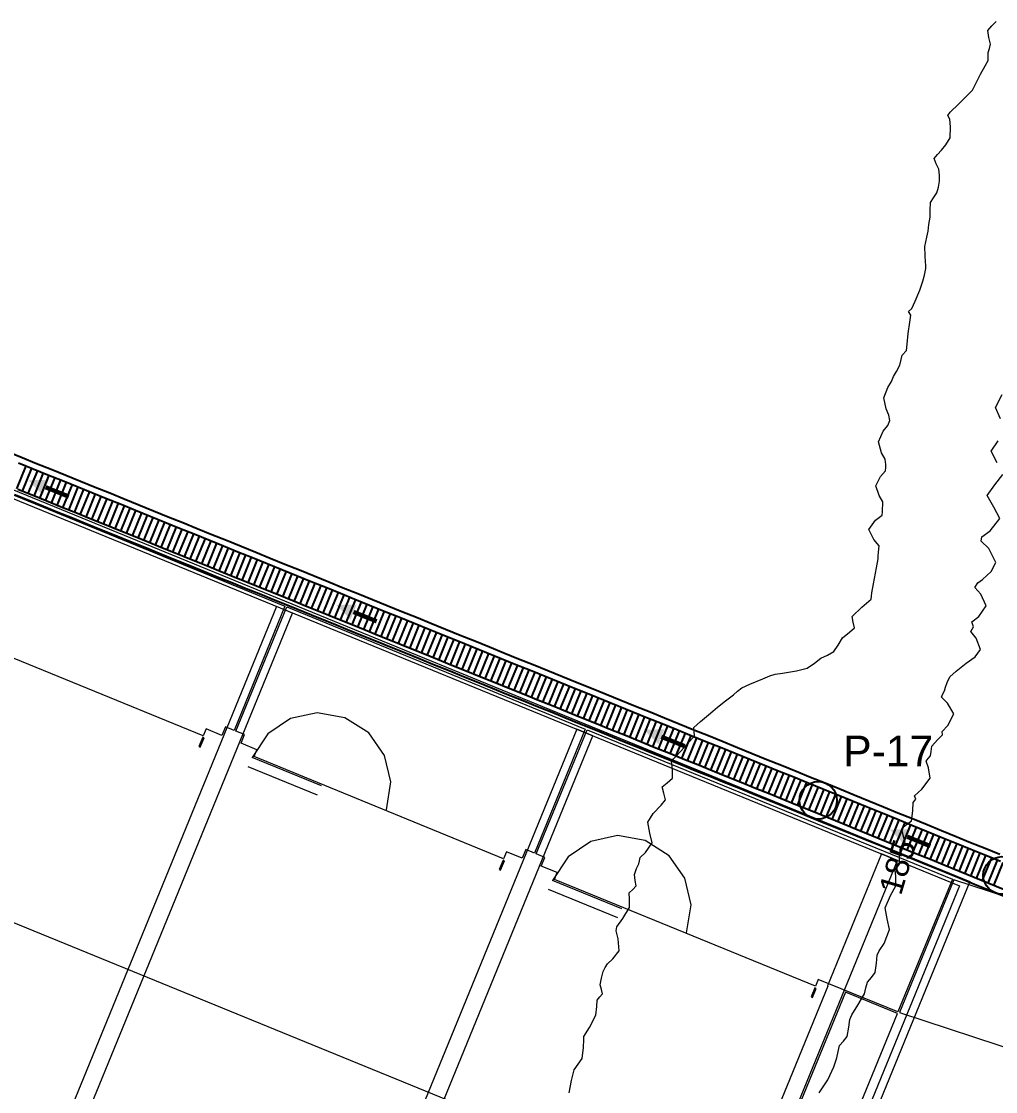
# Model space of a CAD drawing. Header units: metres. Extents: x 354768 to 355417, y 9249536 to 9250102.
# Drawn here: x 354868.83 to 354884.44, y 9249812.73 to 9249829.89 of the extents above; entities that cross this region are included whole.
import ezdxf
from ezdxf.enums import TextEntityAlignment as Align

# ---------------------------------------------------------------- set-up
doc = ezdxf.new("R2010")
doc.units = ezdxf.units.M
doc.header["$LTSCALE"] = 0.25
for name, color, linetype, lineweight in [('ARQ-BASE', 8, 'CONTINUOUS', 13), ('ARQ-TECHO', 8, 'CONTINUOUS', 13), ('ARQ-VEREDA', 9, 'CONTINUOUS', 9), ('CUNETA-S1', 5, 'CONTINUOUS', 35)]:
    doc.layers.add(name, color=color, linetype=linetype, lineweight=lineweight)
for name, color, linetype, true_color in [('CUN-FLUJO', 1, 'CONTINUOUS', 0xe60000), ('CUN-REJ-BORDE', 4, 'CONTINUOUS', 0x00aae6), ('CUN-REJ-PLATINA', 4, 'CONTINUOUS', 0x78cdf0), ('CURVAS-TXT', 33, 'CONTINUOUS', 0x966e46)]:
    doc.layers.add(name, color=color, linetype=linetype, true_color=true_color)
doc.layers.add('CURVAS', color=33, linetype='CONTINUOUS', lineweight=13, true_color=0xb08860)
doc.layers.add('NUDOS', color=7, linetype='CONTINUOUS')
doc.layers.add('TEXTOS', color=7, linetype='CONTINUOUS')
doc.styles.get("Standard").update_dxf_attribs({"font": 'arial.ttf'})

# ---------------------------------------------------------------- blocks, each defined once
blk = doc.blocks.new('ARQUITECTURA_BASE')
at = {"layer": 'ARQ-TECHO'}
for points in [[(354866.989, 9249823.075), (354884.032, 9249816.101)], [(354867.06, 9249822.906), (354883.863, 9249816.03)], [(354872.918, 9249820.507), (354868.613, 9249809.985)], [(354873.177, 9249820.401), (354872.918, 9249820.507)], [(354868.872, 9249809.879), (354873.177, 9249820.401)], [(354874.68, 9249817.247), (354874.751, 9249817.695), (354874.65, 9249818.121), (354874.398, 9249818.48), (354874.016, 9249818.725), (354873.569, 9249818.804), (354873.141, 9249818.71), (354872.778, 9249818.464), (354872.527, 9249818.086)], [(354877.731, 9249818.539), (354873.425, 9249808.016)], [(354873.685, 9249807.91), (354877.991, 9249818.433)], [(354877.991, 9249818.433), (354877.731, 9249818.539)], [(354873.638, 9249817.632), (354872.527, 9249818.086)], [(354873.577, 9249817.484), (354872.467, 9249817.938)], [(354879.492, 9249815.277), (354879.564, 9249815.725), (354879.463, 9249816.152), (354879.211, 9249816.511), (354878.829, 9249816.755), (354878.382, 9249816.834), (354877.954, 9249816.741), (354877.591, 9249816.495), (354877.34, 9249816.117)], [(354865.656, 9249816.689), (354881.575, 9249810.176)], [(354882.613, 9249816.542), (354881.748, 9249814.427)], [(354882.872, 9249816.436), (354882.613, 9249816.542)], [(354878.566, 9249805.912), (354882.872, 9249816.436)], [(354878.451, 9249815.663), (354877.34, 9249816.117)], [(354883.863, 9249816.03), (354879.557, 9249805.507)], [(354884.032, 9249816.101), (354879.628, 9249805.338)], [(354878.39, 9249815.514), (354877.279, 9249815.969)], [(354881.757, 9249814.423), (354878.727, 9249807.019)], [(354881.748, 9249814.427), (354881.757, 9249814.423)]]:
    blk.add_lwpolyline(points, dxfattribs=at)
for points in [[(354871.698, 9249818.253), (354871.759, 9249818.401), (354871.736, 9249818.41), (354871.675, 9249818.262), (354871.698, 9249818.253)], [(354876.511, 9249816.283), (354876.572, 9249816.431), (354876.549, 9249816.441), (354876.488, 9249816.293), (354876.511, 9249816.283)], [(354881.509, 9249814.238), (354881.57, 9249814.386), (354881.546, 9249814.396), (354881.486, 9249814.248), (354881.509, 9249814.238)]]:
    blk.add_lwpolyline(points, close=True, dxfattribs=at)
at = {"layer": 'ARQ-VEREDA'}
for points in [[(354868.071, 9249822.551), (354873.055, 9249820.512)], [(354873.055, 9249820.512), (354872.241, 9249818.522)], [(354872.269, 9249818.511), (354873.083, 9249820.501)], [(354873.083, 9249820.501), (354877.868, 9249818.543)], [(354871.745, 9249818.433), (354867.562, 9249820.145)], [(354871.791, 9249818.544), (354871.745, 9249818.433)], [(354872.045, 9249818.44), (354871.791, 9249818.544)], [(354872.102, 9249818.579), (354872.045, 9249818.44)], [(354872.241, 9249818.522), (354872.102, 9249818.579)], [(354872.408, 9249818.454), (354872.269, 9249818.511)], [(354872.351, 9249818.315), (354872.408, 9249818.454)], [(354877.868, 9249818.543), (354877.054, 9249816.553)], [(354877.081, 9249816.542), (354877.896, 9249818.531)], [(354877.896, 9249818.531), (354883.75, 9249816.136)], [(354872.605, 9249818.211), (354872.351, 9249818.315)], [(354872.56, 9249818.1), (354872.605, 9249818.211)], [(354876.558, 9249816.464), (354872.56, 9249818.1)], [(354876.604, 9249816.575), (354876.558, 9249816.464)], [(354876.858, 9249816.471), (354876.604, 9249816.575)], [(354876.915, 9249816.61), (354876.858, 9249816.471)], [(354877.054, 9249816.553), (354876.915, 9249816.61)], [(354877.22, 9249816.485), (354877.081, 9249816.542)], [(354877.163, 9249816.346), (354877.22, 9249816.485)], [(354877.418, 9249816.242), (354877.163, 9249816.346)], [(354877.373, 9249816.131), (354877.418, 9249816.242)], [(354881.556, 9249814.419), (354877.373, 9249816.131)], [(354883.75, 9249816.136), (354882.878, 9249814.007)], [(354883.773, 9249816.128), (354882.902, 9249813.999), (354884.883, 9249813.348), (354885.208, 9249813.348), (354885.208, 9249815.656), (354883.773, 9249816.128)], [(354881.601, 9249814.53), (354881.556, 9249814.419)], [(354882.878, 9249814.007), (354881.601, 9249814.53)], [(354882.036, 9249814.325), (354880.521, 9249810.623)], [(354882.869, 9249813.984), (354882.036, 9249814.325)], [(354881.354, 9249810.282), (354882.869, 9249813.984)]]:
    blk.add_lwpolyline(points, dxfattribs=at)
blk = doc.blocks.new('CURVAS_DE_NIVEL')
at = {"layer": 'CURVAS'}
for points in [[(354881.615, 9249812.71), (354881.753, 9249812.917), (354881.851, 9249813.13), (354881.901, 9249813.271), (354881.92, 9249813.373), (354881.942, 9249813.468), (354882.004, 9249813.54), (354882.064, 9249813.612), (354882.091, 9249813.763), (354882.105, 9249813.889), (354882.137, 9249813.96), (354882.233, 9249814.114), (354882.341, 9249814.298), (354882.365, 9249814.392), (354882.392, 9249814.486), (354882.454, 9249814.562), (354882.513, 9249814.638), (354882.536, 9249814.791), (354882.547, 9249814.916), (354882.579, 9249814.987), (354882.655, 9249815.105), (354882.742, 9249815.328), (354882.707, 9249815.502), (354882.673, 9249815.676), (354882.758, 9249815.876), (354882.843, 9249816.029), (354882.844, 9249816.184), (354882.835, 9249816.288), (354882.87, 9249816.333), (354882.905, 9249816.379), (354882.903, 9249816.447), (354882.902, 9249816.523), (354882.948, 9249816.611), (354882.995, 9249816.726), (354882.963, 9249816.84), (354882.938, 9249816.941), (354883.012, 9249817.006), (354883.093, 9249817.072), (354883.116, 9249817.232), (354883.122, 9249817.363), (354883.167, 9249817.421), (354883.144, 9249817.472), (354883.261, 9249817.581), (354883.394, 9249817.756), (354883.368, 9249817.923), (354883.328, 9249818.03), (354883.362, 9249818.071), (354883.399, 9249818.111), (354883.408, 9249818.184), (354883.423, 9249818.27), (354883.513, 9249818.369), (354883.594, 9249818.449), (354883.585, 9249818.501), (354883.68, 9249818.602), (354883.771, 9249818.789), (354883.672, 9249818.959), (354883.574, 9249819.052), (354883.598, 9249819.108), (354883.623, 9249819.156), (354883.638, 9249819.214), (354883.665, 9249819.287), (354883.711, 9249819.381), (354883.812, 9249819.468), (354883.969, 9249819.597), (354884.117, 9249819.701), (354884.201, 9249819.817), (354884.131, 9249819.997), (354884.048, 9249820.105), (354884.087, 9249820.181), (354884.063, 9249820.261), (354884.174, 9249820.347), (354884.291, 9249820.519), (354884.204, 9249820.707), (354884.11, 9249820.811), (354884.158, 9249820.885), (354884.234, 9249820.942), (354884.371, 9249821.067), (354884.449, 9249821.215), (354884.335, 9249821.435), (354884.214, 9249821.552), (354884.22, 9249821.626), (354884.358, 9249821.721), (354884.509, 9249821.919), (354884.412, 9249822.099), (354884.308, 9249822.286), (354884.433, 9249822.455), (354884.559, 9249822.625)], [(354884.468, 9249822.81), (354884.374, 9249822.995), (354884.485, 9249823.163)], [(354884.519, 9249823.513), (354884.439, 9249823.695), (354884.55, 9249823.904)], [(354877.607, 9249812.713), (354877.646, 9249812.911), (354877.691, 9249813.08), (354877.756, 9249813.172), (354877.817, 9249813.264), (354877.837, 9249813.436), (354877.842, 9249813.565), (354877.846, 9249813.616), (354877.935, 9249813.759), (354878.039, 9249813.955), (354878.054, 9249814.094), (354878.059, 9249814.196), (354878.103, 9249814.248), (354878.145, 9249814.3), (354878.128, 9249814.369), (354878.107, 9249814.442), (354878.126, 9249814.55), (354878.152, 9249814.655), (354878.184, 9249814.718), (354878.221, 9249814.779), (354878.311, 9249814.857), (354878.409, 9249814.988), (354878.395, 9249815.181), (354878.36, 9249815.31), (354878.374, 9249815.373), (354878.468, 9249815.505), (354878.574, 9249815.683), (354878.575, 9249815.814), (354878.571, 9249815.916), (354878.627, 9249815.972), (354878.681, 9249816.029), (354878.669, 9249816.115), (354878.654, 9249816.212), (354878.689, 9249816.307), (354878.723, 9249816.38), (354878.735, 9249816.431), (354878.748, 9249816.481), (354878.835, 9249816.564), (354878.938, 9249816.717), (354878.902, 9249816.873), (354878.871, 9249817.049), (354878.955, 9249817.189), (354879.081, 9249817.321), (354879.152, 9249817.408), (354879.125, 9249817.513), (354879.101, 9249817.614), (354879.182, 9249817.682), (354879.267, 9249817.753), (354879.265, 9249817.901), (354879.249, 9249818.021), (354879.281, 9249818.063), (354879.316, 9249818.104), (354879.397, 9249818.19), (354879.537, 9249818.341), (354879.616, 9249818.433), (354879.61, 9249818.501), (354879.605, 9249818.568), (354879.713, 9249818.664), (354879.843, 9249818.769), (354879.914, 9249818.831), (354879.985, 9249818.893), (354880.116, 9249818.993), (354880.243, 9249819.089), (354880.309, 9249819.148), (354880.377, 9249819.203), (354880.507, 9249819.261), (354880.712, 9249819.348), (354880.825, 9249819.395), (354880.912, 9249819.423), (354881.029, 9249819.44), (354881.252, 9249819.475), (354881.421, 9249819.516), (354881.542, 9249819.599), (354881.641, 9249819.68), (354881.749, 9249819.729), (354881.849, 9249819.784), (354881.919, 9249819.889), (354881.99, 9249820.005), (354882.101, 9249820.095), (354882.181, 9249820.166), (354882.163, 9249820.256), (354882.144, 9249820.347), (354882.299, 9249820.495), (354882.449, 9249820.624), (354882.456, 9249820.675), (354882.46, 9249820.728), (354882.486, 9249820.871), (354882.534, 9249821.125), (354882.56, 9249821.269), (354882.563, 9249821.322), (354882.566, 9249821.375), (354882.574, 9249821.429), (354882.578, 9249821.481), (354882.489, 9249821.58), (354882.409, 9249821.743), (354882.517, 9249821.889), (354882.623, 9249821.97), (354882.628, 9249822.024), (354882.63, 9249822.079), (354882.635, 9249822.133), (354882.638, 9249822.186), (354882.576, 9249822.285), (354882.522, 9249822.443), (354882.6, 9249822.592), (354882.677, 9249822.681), (354882.683, 9249822.734), (354882.686, 9249822.784), (354882.671, 9249822.868), (354882.614, 9249822.971), (354882.566, 9249823.149), (354882.643, 9249823.317), (354882.717, 9249823.409), (354882.746, 9249823.489), (354882.731, 9249823.572), (354882.688, 9249823.676), (354882.654, 9249823.852), (354882.718, 9249824.019), (354882.777, 9249824.114), (354882.807, 9249824.193), (354882.855, 9249824.276), (354882.91, 9249824.377), (354882.931, 9249824.465), (354882.947, 9249824.536), (354883.014, 9249824.609), (354883.026, 9249824.713), (354883.043, 9249824.883), (354883.068, 9249825.065), (354883.082, 9249825.176), (354883.046, 9249825.237), (354883.1, 9249825.283), (354883.156, 9249825.402), (354883.231, 9249825.577), (354883.276, 9249825.721), (354883.303, 9249825.818), (354883.314, 9249825.871), (354883.323, 9249825.924), (354883.323, 9249825.978), (354883.321, 9249826.032), (354883.313, 9249826.131), (354883.31, 9249826.279), (354883.339, 9249826.425), (354883.363, 9249826.522), (354883.367, 9249826.576), (354883.371, 9249826.629), (354883.383, 9249826.687), (354883.395, 9249826.748), (354883.394, 9249826.856), (354883.401, 9249826.981), (354883.448, 9249827.059), (354883.499, 9249827.137), (354883.526, 9249827.228), (354883.544, 9249827.324), (354883.544, 9249827.423), (354883.533, 9249827.518), (354883.491, 9249827.605), (354883.461, 9249827.686), (354883.51, 9249827.755), (354883.575, 9249827.822), (354883.646, 9249827.907), (354883.714, 9249828.019), (354883.721, 9249828.195), (354883.71, 9249828.321), (354883.679, 9249828.377), (354883.717, 9249828.43), (354883.853, 9249828.565), (354883.995, 9249828.705), (354884.034, 9249828.745), (354884.071, 9249828.786), (354884.125, 9249828.891), (354884.202, 9249829.042), (354884.276, 9249829.173), (354884.323, 9249829.262), (354884.324, 9249829.324), (354884.324, 9249829.387), (354884.343, 9249829.453), (354884.362, 9249829.524), (354884.337, 9249829.627), (354884.321, 9249829.742), (354884.384, 9249829.814), (354884.451, 9249829.886)]]:
    blk.add_lwpolyline(points, dxfattribs=at)
at = {"layer": 'CURVAS-TXT'}
blk.add_text('185', height=0.375, rotation=73.5302, dxfattribs=at).set_placement((354882.87, 9249816.333), align=Align.MIDDLE_CENTER)
blk = doc.blocks.new('CUNETAS_SISTEMA_1_OESTE')
at = {"layer": 'CUN-FLUJO', "const_width": 0.07}
for points in [[(354869.591, 9249822.269), (354869.22, 9249822.419)], [(354874.524, 9249820.269), (354874.154, 9249820.419)], [(354879.458, 9249818.269), (354879.087, 9249818.419)], [(354883.397, 9249816.666), (354883.026, 9249816.817)]]:
    blk.add_lwpolyline(points, dxfattribs=at)
at = {"layer": 'CUN-FLUJO', "true_color": 0xe60000}
for points in [[(354868.942, 9249822.531), (354869.171, 9249822.298), (354869.269, 9249822.539)], [(354873.876, 9249820.531), (354874.105, 9249820.298), (354874.203, 9249820.539)], [(354878.809, 9249818.531), (354879.038, 9249818.298), (354879.136, 9249818.539)], [(354882.748, 9249816.931), (354882.977, 9249816.697), (354883.075, 9249816.938)]]:
    blk.add_solid(points, dxfattribs=at)
at = {"layer": 'CUN-REJ-BORDE'}
for points in [[(354868.607, 9249822.991), (354868.841, 9249822.896), (354869.075, 9249822.801), (354869.309, 9249822.706), (354869.543, 9249822.612), (354869.777, 9249822.517), (354870.012, 9249822.422), (354870.246, 9249822.327), (354870.48, 9249822.232), (354870.714, 9249822.137), (354870.948, 9249822.042), (354871.182, 9249821.947), (354871.416, 9249821.852), (354871.65, 9249821.758), (354871.884, 9249821.663), (354872.118, 9249821.568), (354872.352, 9249821.473), (354872.586, 9249821.378), (354872.82, 9249821.283), (354873.054, 9249821.188), (354873.288, 9249821.093), (354873.522, 9249820.999), (354873.756, 9249820.904), (354873.99, 9249820.809), (354874.224, 9249820.714), (354874.458, 9249820.619), (354874.692, 9249820.524), (354874.926, 9249820.429), (354875.16, 9249820.334), (354875.394, 9249820.24), (354875.628, 9249820.145), (354875.862, 9249820.05), (354876.096, 9249819.955), (354876.33, 9249819.86), (354876.564, 9249819.765), (354876.798, 9249819.67), (354877.032, 9249819.575), (354877.266, 9249819.481), (354877.501, 9249819.386), (354877.735, 9249819.291), (354877.969, 9249819.196), (354878.203, 9249819.101), (354878.437, 9249819.006), (354878.671, 9249818.911), (354878.905, 9249818.816), (354879.139, 9249818.722), (354879.373, 9249818.627), (354879.607, 9249818.532), (354879.841, 9249818.437), (354880.075, 9249818.342), (354880.309, 9249818.247), (354880.543, 9249818.152), (354880.777, 9249818.057), (354881.011, 9249817.963), (354881.245, 9249817.868), (354881.479, 9249817.773), (354881.713, 9249817.678), (354881.946, 9249817.583), (354882.179, 9249817.488), (354882.412, 9249817.392), (354882.645, 9249817.297), (354882.878, 9249817.202), (354883.111, 9249817.107), (354883.344, 9249817.012), (354883.577, 9249816.917), (354883.81, 9249816.821), (354884.043, 9249816.726), (354884.276, 9249816.631), (354884.509, 9249816.536)], [(354868.787, 9249822.81), (354869.022, 9249822.715), (354869.256, 9249822.62), (354869.49, 9249822.525), (354869.725, 9249822.43), (354869.959, 9249822.335), (354870.193, 9249822.24), (354870.428, 9249822.145), (354870.662, 9249822.05), (354870.896, 9249821.955), (354871.131, 9249821.86), (354871.365, 9249821.765), (354871.599, 9249821.67), (354871.834, 9249821.575), (354872.068, 9249821.48), (354872.302, 9249821.385), (354872.537, 9249821.29), (354872.771, 9249821.195), (354873.005, 9249821.1), (354873.24, 9249821.005), (354873.474, 9249820.91), (354873.708, 9249820.815), (354873.943, 9249820.72), (354874.177, 9249820.625), (354874.411, 9249820.53), (354874.646, 9249820.435), (354874.88, 9249820.34), (354875.114, 9249820.245), (354875.349, 9249820.15), (354875.583, 9249820.055), (354875.817, 9249819.96), (354876.052, 9249819.865), (354876.286, 9249819.77), (354876.52, 9249819.675), (354876.755, 9249819.58), (354876.989, 9249819.485), (354877.223, 9249819.39), (354877.457, 9249819.295), (354877.692, 9249819.2), (354877.926, 9249819.105), (354878.16, 9249819.01), (354878.395, 9249818.915), (354878.629, 9249818.82), (354878.863, 9249818.725), (354879.098, 9249818.63), (354879.332, 9249818.535), (354879.566, 9249818.44), (354879.801, 9249818.345), (354880.035, 9249818.25), (354880.269, 9249818.155), (354880.504, 9249818.06), (354880.738, 9249817.965), (354880.972, 9249817.87), (354881.207, 9249817.775), (354881.441, 9249817.68), (354881.675, 9249817.585), (354881.912, 9249817.488), (354882.15, 9249817.392), (354882.387, 9249817.295), (354882.624, 9249817.198), (354882.861, 9249817.101), (354883.098, 9249817.004), (354883.335, 9249816.907), (354883.572, 9249816.81), (354883.809, 9249816.714), (354884.046, 9249816.617), (354884.284, 9249816.52), (354884.521, 9249816.423)], [(354884.569, 9249815.971), (354884.335, 9249816.067), (354884.101, 9249816.162), (354883.867, 9249816.258), (354883.632, 9249816.354), (354883.398, 9249816.449), (354883.164, 9249816.545), (354882.93, 9249816.641), (354882.696, 9249816.736), (354882.461, 9249816.832), (354882.227, 9249816.928), (354881.993, 9249817.023), (354881.759, 9249817.119), (354881.525, 9249817.215), (354881.293, 9249817.309), (354881.061, 9249817.403), (354880.829, 9249817.497), (354880.597, 9249817.591), (354880.365, 9249817.685), (354880.134, 9249817.779), (354879.902, 9249817.873), (354879.67, 9249817.967), (354879.438, 9249818.061), (354879.206, 9249818.155), (354878.974, 9249818.249), (354878.743, 9249818.343), (354878.511, 9249818.437), (354878.279, 9249818.531), (354878.047, 9249818.625), (354877.815, 9249818.719), (354877.583, 9249818.813), (354877.352, 9249818.907), (354877.12, 9249819), (354876.888, 9249819.094), (354876.656, 9249819.188), (354876.424, 9249819.282), (354876.192, 9249819.376), (354875.961, 9249819.47), (354875.729, 9249819.564), (354875.497, 9249819.658), (354875.265, 9249819.752), (354875.033, 9249819.846), (354874.801, 9249819.94), (354874.57, 9249820.034), (354874.338, 9249820.128), (354874.106, 9249820.222), (354873.874, 9249820.316), (354873.642, 9249820.41), (354873.41, 9249820.504), (354873.179, 9249820.598), (354872.947, 9249820.692), (354872.715, 9249820.786), (354872.483, 9249820.88), (354872.251, 9249820.974), (354872.019, 9249821.068), (354871.788, 9249821.162), (354871.556, 9249821.256), (354871.324, 9249821.35), (354871.092, 9249821.444), (354870.86, 9249821.538), (354870.628, 9249821.632), (354870.397, 9249821.726), (354870.165, 9249821.82), (354869.933, 9249821.914), (354869.701, 9249822.008), (354869.469, 9249822.102), (354869.237, 9249822.196), (354869.006, 9249822.29), (354868.774, 9249822.384)], [(354884.581, 9249815.858), (354884.343, 9249815.955), (354884.105, 9249816.053), (354883.867, 9249816.15), (354883.629, 9249816.247), (354883.391, 9249816.344), (354883.153, 9249816.441), (354882.915, 9249816.539), (354882.677, 9249816.636), (354882.439, 9249816.733), (354882.201, 9249816.83), (354881.963, 9249816.928), (354881.725, 9249817.025), (354881.487, 9249817.122), (354881.255, 9249817.216), (354881.023, 9249817.31), (354880.791, 9249817.404), (354880.558, 9249817.499), (354880.326, 9249817.593), (354880.094, 9249817.687), (354879.862, 9249817.781), (354879.63, 9249817.875), (354879.398, 9249817.969), (354879.166, 9249818.063), (354878.934, 9249818.157), (354878.701, 9249818.251), (354878.469, 9249818.345), (354878.237, 9249818.44), (354878.005, 9249818.534), (354877.773, 9249818.628), (354877.541, 9249818.722), (354877.309, 9249818.816), (354877.077, 9249818.91), (354876.844, 9249819.004), (354876.612, 9249819.098), (354876.38, 9249819.192), (354876.148, 9249819.287), (354875.916, 9249819.381), (354875.684, 9249819.475), (354875.452, 9249819.569), (354875.22, 9249819.663), (354874.987, 9249819.757), (354874.755, 9249819.851), (354874.523, 9249819.945), (354874.291, 9249820.039), (354874.059, 9249820.133), (354873.827, 9249820.228), (354873.595, 9249820.322), (354873.363, 9249820.416), (354873.13, 9249820.51), (354872.898, 9249820.604), (354872.666, 9249820.698), (354872.434, 9249820.792), (354872.202, 9249820.886), (354871.97, 9249820.98), (354871.738, 9249821.075), (354871.506, 9249821.169), (354871.273, 9249821.263), (354871.041, 9249821.357), (354870.809, 9249821.451), (354870.577, 9249821.545), (354870.345, 9249821.639), (354870.113, 9249821.733), (354869.881, 9249821.827), (354869.649, 9249821.921), (354869.416, 9249822.016), (354869.184, 9249822.11), (354868.952, 9249822.204), (354868.72, 9249822.298)]]:
    blk.add_lwpolyline(points, dxfattribs=at)
at = {"layer": 'CUN-REJ-PLATINA'}
for p, q in [((354868.756, 9249822.391), (354868.906, 9249822.762)), ((354868.849, 9249822.354), (354868.999, 9249822.724)), ((354868.941, 9249822.316), (354869.092, 9249822.687)), ((354869.034, 9249822.278), (354869.184, 9249822.649)), ((354869.127, 9249822.241), (354869.277, 9249822.612)), ((354869.219, 9249822.203), (354869.37, 9249822.574)), ((354869.312, 9249822.166), (354869.462, 9249822.536)), ((354869.405, 9249822.128), (354869.555, 9249822.499)), ((354869.497, 9249822.091), (354869.648, 9249822.461)), ((354869.59, 9249822.053), (354869.74, 9249822.424)), ((354869.683, 9249822.015), (354869.833, 9249822.386)), ((354869.775, 9249821.978), (354869.926, 9249822.349)), ((354869.868, 9249821.94), (354870.018, 9249822.311)), ((354869.961, 9249821.903), (354870.111, 9249822.273)), ((354870.053, 9249821.865), (354870.204, 9249822.236)), ((354870.146, 9249821.828), (354870.296, 9249822.198)), ((354870.239, 9249821.79), (354870.389, 9249822.161)), ((354870.332, 9249821.752), (354870.482, 9249822.123)), ((354870.424, 9249821.715), (354870.574, 9249822.086)), ((354870.517, 9249821.677), (354870.667, 9249822.048)), ((354870.61, 9249821.64), (354870.76, 9249822.01)), ((354870.702, 9249821.602), (354870.852, 9249821.973)), ((354870.795, 9249821.565), (354870.945, 9249821.935)), ((354870.888, 9249821.527), (354871.038, 9249821.898)), ((354870.98, 9249821.49), (354871.131, 9249821.86)), ((354871.073, 9249821.452), (354871.223, 9249821.823)), ((354871.166, 9249821.414), (354871.316, 9249821.785)), ((354871.258, 9249821.377), (354871.409, 9249821.747)), ((354871.351, 9249821.339), (354871.501, 9249821.71)), ((354871.444, 9249821.302), (354871.594, 9249821.672)), ((354871.536, 9249821.264), (354871.687, 9249821.635)), ((354871.629, 9249821.227), (354871.779, 9249821.597)), ((354871.722, 9249821.189), (354871.872, 9249821.56)), ((354871.814, 9249821.151), (354871.965, 9249821.522)), ((354871.907, 9249821.114), (354872.057, 9249821.484)), ((354872, 9249821.076), (354872.15, 9249821.447)), ((354872.092, 9249821.039), (354872.243, 9249821.409)), ((354872.185, 9249821.001), (354872.335, 9249821.372)), ((354872.278, 9249820.964), (354872.428, 9249821.334)), ((354872.37, 9249820.926), (354872.521, 9249821.297)), ((354872.463, 9249820.888), (354872.613, 9249821.259)), ((354872.556, 9249820.851), (354872.706, 9249821.221)), ((354872.648, 9249820.813), (354872.799, 9249821.184)), ((354872.741, 9249820.776), (354872.891, 9249821.146)), ((354872.834, 9249820.738), (354872.984, 9249821.109)), ((354872.926, 9249820.701), (354873.077, 9249821.071)), ((354873.019, 9249820.663), (354873.169, 9249821.034)), ((354873.112, 9249820.625), (354873.262, 9249820.996)), ((354873.204, 9249820.588), (354873.355, 9249820.959)), ((354873.297, 9249820.55), (354873.447, 9249820.921)), ((354873.39, 9249820.513), (354873.54, 9249820.883)), ((354873.482, 9249820.475), (354873.633, 9249820.846)), ((354873.575, 9249820.438), (354873.725, 9249820.808)), ((354873.668, 9249820.4), (354873.818, 9249820.771)), ((354873.76, 9249820.362), (354873.911, 9249820.733)), ((354873.853, 9249820.325), (354874.003, 9249820.696)), ((354873.946, 9249820.287), (354874.096, 9249820.658)), ((354874.038, 9249820.25), (354874.189, 9249820.62)), ((354874.131, 9249820.212), (354874.281, 9249820.583)), ((354874.224, 9249820.175), (354874.374, 9249820.545)), ((354874.316, 9249820.137), (354874.467, 9249820.508)), ((354874.409, 9249820.099), (354874.559, 9249820.47)), ((354874.502, 9249820.062), (354874.652, 9249820.433)), ((354874.595, 9249820.024), (354874.745, 9249820.395)), ((354874.687, 9249819.987), (354874.837, 9249820.357)), ((354874.78, 9249819.949), (354874.93, 9249820.32)), ((354874.873, 9249819.912), (354875.023, 9249820.282)), ((354874.965, 9249819.874), (354875.115, 9249820.245)), ((354875.058, 9249819.836), (354875.208, 9249820.207)), ((354875.151, 9249819.799), (354875.301, 9249820.17)), ((354875.243, 9249819.761), (354875.394, 9249820.132)), ((354875.336, 9249819.724), (354875.486, 9249820.094)), ((354875.429, 9249819.686), (354875.579, 9249820.057)), ((354875.521, 9249819.649), (354875.672, 9249820.019)), ((354875.614, 9249819.611), (354875.764, 9249819.982)), ((354875.707, 9249819.573), (354875.857, 9249819.944)), ((354875.799, 9249819.536), (354875.95, 9249819.907)), ((354875.892, 9249819.498), (354876.042, 9249819.869)), ((354875.985, 9249819.461), (354876.135, 9249819.831)), ((354876.077, 9249819.423), (354876.228, 9249819.794)), ((354876.17, 9249819.386), (354876.32, 9249819.756)), ((354876.263, 9249819.348), (354876.413, 9249819.719)), ((354876.355, 9249819.31), (354876.506, 9249819.681)), ((354876.448, 9249819.273), (354876.598, 9249819.644)), ((354876.541, 9249819.235), (354876.691, 9249819.606)), ((354876.633, 9249819.198), (354876.784, 9249819.568)), ((354876.726, 9249819.16), (354876.876, 9249819.531)), ((354876.819, 9249819.123), (354876.969, 9249819.493)), ((354876.911, 9249819.085), (354877.062, 9249819.456)), ((354877.004, 9249819.047), (354877.154, 9249819.418)), ((354877.097, 9249819.01), (354877.247, 9249819.381)), ((354877.189, 9249818.972), (354877.34, 9249819.343)), ((354877.282, 9249818.935), (354877.432, 9249819.305)), ((354877.375, 9249818.897), (354877.525, 9249819.268)), ((354877.467, 9249818.86), (354877.618, 9249819.23)), ((354877.56, 9249818.822), (354877.71, 9249819.193)), ((354877.653, 9249818.784), (354877.803, 9249819.155)), ((354877.745, 9249818.747), (354877.896, 9249819.118)), ((354877.838, 9249818.709), (354877.988, 9249819.08)), ((354877.931, 9249818.672), (354878.081, 9249819.042)), ((354878.023, 9249818.634), (354878.174, 9249819.005)), ((354878.116, 9249818.597), (354878.266, 9249818.967)), ((354878.209, 9249818.559), (354878.359, 9249818.93)), ((354878.301, 9249818.521), (354878.452, 9249818.892)), ((354878.394, 9249818.484), (354878.544, 9249818.855)), ((354878.487, 9249818.446), (354878.637, 9249818.817)), ((354878.579, 9249818.409), (354878.73, 9249818.779)), ((354878.672, 9249818.371), (354878.822, 9249818.742)), ((354878.765, 9249818.334), (354878.915, 9249818.704)), ((354878.858, 9249818.296), (354879.008, 9249818.667)), ((354878.95, 9249818.258), (354879.1, 9249818.629)), ((354879.043, 9249818.221), (354879.193, 9249818.592)), ((354879.136, 9249818.183), (354879.286, 9249818.554)), ((354879.228, 9249818.146), (354879.378, 9249818.516)), ((354879.321, 9249818.108), (354879.471, 9249818.479)), ((354879.414, 9249818.071), (354879.564, 9249818.441)), ((354879.506, 9249818.033), (354879.657, 9249818.404)), ((354879.599, 9249817.995), (354879.749, 9249818.366)), ((354879.692, 9249817.958), (354879.842, 9249818.329)), ((354879.784, 9249817.92), (354879.935, 9249818.291)), ((354879.877, 9249817.883), (354880.027, 9249818.253)), ((354879.97, 9249817.845), (354880.12, 9249818.216)), ((354880.062, 9249817.808), (354880.213, 9249818.178)), ((354880.155, 9249817.77), (354880.305, 9249818.141)), ((354880.248, 9249817.732), (354880.398, 9249818.103)), ((354880.34, 9249817.695), (354880.491, 9249818.066)), ((354880.433, 9249817.657), (354880.583, 9249818.028)), ((354880.526, 9249817.62), (354880.676, 9249817.99)), ((354880.618, 9249817.582), (354880.769, 9249817.953)), ((354880.711, 9249817.545), (354880.861, 9249817.915)), ((354880.804, 9249817.507), (354880.954, 9249817.878)), ((354880.896, 9249817.469), (354881.047, 9249817.84)), ((354880.989, 9249817.432), (354881.139, 9249817.803)), ((354881.082, 9249817.394), (354881.232, 9249817.765)), ((354881.174, 9249817.357), (354881.325, 9249817.727)), ((354881.267, 9249817.319), (354881.417, 9249817.69)), ((354881.36, 9249817.282), (354881.51, 9249817.652)), ((354881.452, 9249817.244), (354881.603, 9249817.615)), ((354881.545, 9249817.207), (354881.696, 9249817.577)), ((354881.637, 9249817.169), (354881.788, 9249817.539)), ((354881.73, 9249817.131), (354881.881, 9249817.501)), ((354881.822, 9249817.093), (354881.974, 9249817.463)), ((354881.915, 9249817.055), (354882.066, 9249817.426)), ((354882.007, 9249817.018), (354882.159, 9249817.388)), ((354882.1, 9249816.98), (354882.251, 9249817.35)), ((354882.193, 9249816.942), (354882.344, 9249817.312)), ((354882.285, 9249816.904), (354882.436, 9249817.274)), ((354882.378, 9249816.866), (354882.529, 9249817.237)), ((354882.47, 9249816.828), (354882.622, 9249817.199)), ((354882.563, 9249816.791), (354882.714, 9249817.161)), ((354882.655, 9249816.753), (354882.807, 9249817.123)), ((354882.748, 9249816.715), (354882.899, 9249817.085)), ((354882.841, 9249816.677), (354882.992, 9249817.047)), ((354882.933, 9249816.639), (354883.084, 9249817.01)), ((354883.026, 9249816.602), (354883.177, 9249816.972)), ((354883.118, 9249816.564), (354883.27, 9249816.934)), ((354883.211, 9249816.526), (354883.362, 9249816.896)), ((354883.303, 9249816.488), (354883.455, 9249816.858)), ((354883.396, 9249816.45), (354883.547, 9249816.821)), ((354883.489, 9249816.412), (354883.64, 9249816.783)), ((354883.581, 9249816.375), (354883.732, 9249816.745)), ((354883.674, 9249816.337), (354883.825, 9249816.707)), ((354883.766, 9249816.299), (354883.918, 9249816.669)), ((354883.859, 9249816.261), (354884.01, 9249816.632)), ((354883.951, 9249816.223), (354884.103, 9249816.594)), ((354884.044, 9249816.186), (354884.195, 9249816.556)), ((354884.137, 9249816.148), (354884.288, 9249816.518)), ((354884.229, 9249816.11), (354884.38, 9249816.48)), ((354884.322, 9249816.072), (354884.473, 9249816.442)), ((354884.414, 9249816.034), (354884.566, 9249816.405))]:
    blk.add_line(p, q, dxfattribs=at)
blk = doc.blocks.new('ROTULOS_RED')
at = {"layer": 'NUDOS'}
for centre in [(354881.6, 9249817.4), (354884.545, 9249816.197)]:
    blk.add_circle(centre, 0.3, dxfattribs=at)
at = {"layer": 'TEXTOS'}
blk.add_text('P-17', height=0.4894, dxfattribs=at).set_placement((354882, 9249817.8), align=Align.BOTTOM_LEFT)

msp = doc.modelspace()

# ---------------------------------------------------------------- block references
at = {"layer": 'ARQ-BASE'}
msp.add_blockref('ARQUITECTURA_BASE', (0, 0), dxfattribs=at)
at = {"layer": 'CUNETA-S1'}
msp.add_blockref('CUNETAS_SISTEMA_1_OESTE', (0, 0), dxfattribs=at)
at = {"layer": 'CURVAS'}
msp.add_blockref('CURVAS_DE_NIVEL', (0, 0), dxfattribs=at)
at = {"layer": 'NUDOS'}
msp.add_blockref('ROTULOS_RED', (0, 0), dxfattribs=at)

doc.saveas('drawing.dxf')
